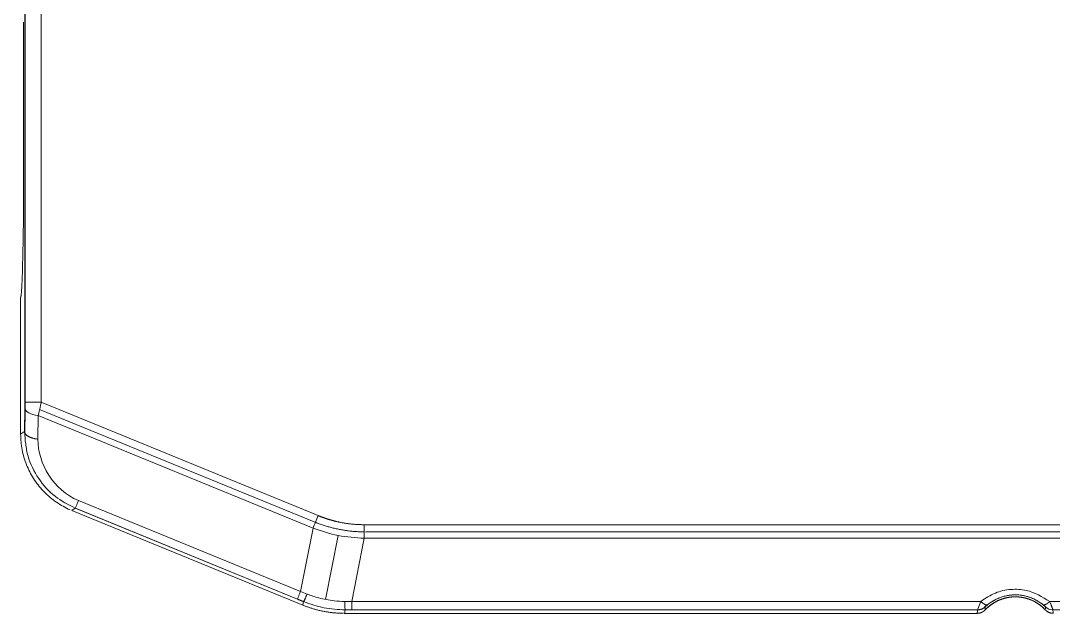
# Model space of a CAD drawing. Extents: x -778 to -614, y -2061 to -1833.
# Drawn here: x -743.9 to -725.01, y -2023.39 to -2012.56 of the extents above; entities that cross this region are included whole.
import ezdxf

# ---------------------------------------------------------------- set-up
doc = ezdxf.new("R2010")
doc.units = 0
doc.header["$MEASUREMENT"] = 0
doc.layers.add('3', color=7, linetype='Continuous')

msp = doc.modelspace()

# ---------------------------------------------------------------- linework, layer by layer
at = {"layer": '3', "color": 18, "linetype": 'Continuous', "lineweight": 0}
for p, q in [((-743.825, -2019.533), (-743.825, -2009.158)), ((-743.524, -2009.158), (-743.524, -2019.533)), ((-743.82, -2009.279), (-743.82, -2019.412)), ((-743.524, -2019.533), (-738.46, -2021.605)), ((-743.83, -2020.07), (-743.826, -2019.64)), ((-743.821, -2019.679), (-743.825, -2020.092)), ((-743.554, -2019.664), (-738.531, -2021.719)), ((-743.584, -2020.207), (-743.58, -2019.777)), ((-743.58, -2019.777), (-738.554, -2021.834)), ((-743.83, -2020.07), (-743.901, -2020.117)), ((-738.781, -2022.99), (-742.843, -2021.328)), ((-742.901, -2021.47), (-742.964, -2021.512)), ((-738.839, -2023.131), (-742.901, -2021.47)), ((-742.899, -2021.467), (-738.838, -2023.129)), ((-737.617, -2021.771), (-704.142, -2021.771)), ((-738.554, -2021.834), (-738.781, -2022.99)), ((-738.323, -2023.137), (-738.094, -2021.968)), ((-737.617, -2022.018), (-737.844, -2023.174)), ((-737.617, -2022.018), (-704.173, -2022.018)), ((-737.594, -2021.903), (-704.158, -2021.903)), ((-738.727, -2023.177), (-738.739, -2023.241)), ((-737.966, -2023.327), (-737.978, -2023.391)), ((-726.341, -2023.174), (-737.844, -2023.174)), ((-726.397, -2023.324), (-737.844, -2023.324)), ((-726.398, -2023.327), (-737.844, -2023.327)), ((-726.277, -2023.286), (-726.23, -2023.237)), ((-725.191, -2023.237), (-725.144, -2023.286)), ((-723.376, -2023.174), (-725.08, -2023.174)), ((-723.432, -2023.324), (-725.023, -2023.324)), ((-723.433, -2023.327), (-725.023, -2023.327))]:
    msp.add_line(p, q, dxfattribs=at)
at = {"layer": '3', "color": 213, "linetype": 'Continuous', "lineweight": 0}
for p, q in [((-743.848, -2012.587), (-743.848, -2016.104)), ((-743.901, -2020.117), (-743.901, -2017.612)), ((-743.901, -2020.117), (-743.901, -2017.612)), ((-738.739, -2023.241), (-742.964, -2021.512)), ((-738.739, -2023.241), (-742.964, -2021.512)), ((-726.407, -2023.391), (-737.978, -2023.391)), ((-726.407, -2023.391), (-737.978, -2023.391))]:
    msp.add_line(p, q, dxfattribs=at)
for points in [[(-743.848, -2016.104, 0), (-743.849, -2016.16, 0), (-743.85, -2016.215, 0), (-743.85, -2016.268, 0), (-743.851, -2016.322, 0), (-743.852, -2016.374, 0), (-743.853, -2016.425, 0), (-743.854, -2016.476, 0), (-743.855, -2016.525, 0), (-743.855, -2016.574, 0), (-743.856, -2016.621, 0), (-743.857, -2016.668, 0), (-743.858, -2016.714, 0), (-743.859, -2016.759, 0), (-743.86, -2016.803, 0), (-743.861, -2016.845, 0), (-743.862, -2016.887, 0), (-743.863, -2016.928, 0), (-743.864, -2016.967, 0), (-743.865, -2017.006, 0), (-743.866, -2017.043, 0), (-743.867, -2017.08, 0), (-743.868, -2017.115, 0), (-743.869, -2017.149, 0), (-743.87, -2017.182, 0), (-743.871, -2017.214, 0), (-743.872, -2017.245, 0), (-743.874, -2017.274, 0), (-743.875, -2017.302, 0), (-743.876, -2017.33, 0), (-743.877, -2017.355, 0), (-743.878, -2017.38, 0), (-743.879, -2017.404, 0), (-743.88, -2017.426, 0), (-743.882, -2017.447, 0), (-743.883, -2017.467, 0), (-743.884, -2017.485, 0), (-743.885, -2017.503, 0), (-743.886, -2017.519, 0), (-743.887, -2017.534, 0), (-743.889, -2017.547, 0), (-743.89, -2017.559, 0), (-743.891, -2017.57, 0), (-743.892, -2017.58, 0), (-743.893, -2017.588, 0), (-743.895, -2017.596, 0), (-743.896, -2017.601, 0), (-743.897, -2017.606, 0), (-743.898, -2017.609, 0), (-743.9, -2017.611, 0)], [(-743.901, -2020.117, 0), (-743.9, -2020.153, 0), (-743.899, -2020.189, 0), (-743.897, -2020.224, 0), (-743.894, -2020.26, 0), (-743.89, -2020.295, 0), (-743.886, -2020.331, 0), (-743.88, -2020.366, 0), (-743.874, -2020.401, 0), (-743.867, -2020.436, 0), (-743.859, -2020.471, 0), (-743.85, -2020.505, 0), (-743.84, -2020.539, 0), (-743.83, -2020.574, 0), (-743.819, -2020.607, 0), (-743.807, -2020.641, 0), (-743.794, -2020.674, 0), (-743.781, -2020.707, 0), (-743.766, -2020.74, 0), (-743.751, -2020.772, 0), (-743.735, -2020.804, 0), (-743.719, -2020.836, 0), (-743.701, -2020.867, 0), (-743.683, -2020.897, 0), (-743.664, -2020.928, 0), (-743.645, -2020.958, 0), (-743.625, -2020.987, 0), (-743.604, -2021.016, 0), (-743.582, -2021.044, 0), (-743.56, -2021.072, 0), (-743.537, -2021.099, 0), (-743.514, -2021.126, 0), (-743.489, -2021.152, 0), (-743.465, -2021.178, 0), (-743.439, -2021.203, 0), (-743.413, -2021.227, 0), (-743.387, -2021.251, 0), (-743.36, -2021.274, 0), (-743.332, -2021.297, 0), (-743.304, -2021.319, 0), (-743.275, -2021.34, 0), (-743.246, -2021.36, 0), (-743.216, -2021.38, 0), (-743.186, -2021.399, 0), (-743.156, -2021.418, 0), (-743.125, -2021.435, 0), (-743.093, -2021.452, 0), (-743.062, -2021.468, 0), (-743.03, -2021.484, 0), (-742.997, -2021.499, 0)], [(-743.901, -2020.117, 0), (-743.9, -2020.153, 0), (-743.899, -2020.189, 0), (-743.897, -2020.224, 0), (-743.894, -2020.26, 0), (-743.89, -2020.295, 0), (-743.886, -2020.331, 0), (-743.88, -2020.366, 0), (-743.874, -2020.401, 0), (-743.867, -2020.436, 0), (-743.859, -2020.471, 0), (-743.85, -2020.505, 0), (-743.84, -2020.539, 0), (-743.83, -2020.574, 0), (-743.819, -2020.607, 0), (-743.807, -2020.641, 0), (-743.794, -2020.674, 0), (-743.781, -2020.707, 0), (-743.766, -2020.74, 0), (-743.751, -2020.772, 0), (-743.735, -2020.804, 0), (-743.719, -2020.836, 0), (-743.701, -2020.867, 0), (-743.683, -2020.897, 0), (-743.664, -2020.928, 0), (-743.645, -2020.958, 0), (-743.625, -2020.987, 0), (-743.604, -2021.016, 0), (-743.582, -2021.044, 0), (-743.56, -2021.072, 0), (-743.537, -2021.099, 0), (-743.514, -2021.126, 0), (-743.489, -2021.152, 0), (-743.465, -2021.178, 0), (-743.439, -2021.203, 0), (-743.413, -2021.227, 0), (-743.387, -2021.251, 0), (-743.36, -2021.274, 0), (-743.332, -2021.297, 0), (-743.304, -2021.319, 0), (-743.275, -2021.34, 0), (-743.246, -2021.36, 0), (-743.216, -2021.38, 0), (-743.186, -2021.399, 0), (-743.156, -2021.418, 0), (-743.125, -2021.435, 0), (-743.093, -2021.452, 0), (-743.062, -2021.468, 0), (-743.03, -2021.484, 0), (-742.997, -2021.499, 0)], [(-743.83, -2020.07, 0), (-743.829, -2020.073, 0), (-743.829, -2020.077, 0), (-743.828, -2020.081, 0), (-743.827, -2020.085, 0), (-743.826, -2020.089, 0), (-743.825, -2020.093, 0), (-743.823, -2020.096, 0), (-743.821, -2020.1, 0), (-743.819, -2020.104, 0), (-743.817, -2020.108, 0), (-743.815, -2020.111, 0), (-743.812, -2020.115, 0), (-743.809, -2020.118, 0), (-743.806, -2020.122, 0), (-743.803, -2020.126, 0), (-743.799, -2020.129, 0), (-743.796, -2020.133, 0), (-743.792, -2020.136, 0), (-743.788, -2020.139, 0), (-743.783, -2020.143, 0), (-743.779, -2020.146, 0), (-743.774, -2020.149, 0), (-743.769, -2020.152, 0), (-743.764, -2020.155, 0), (-743.759, -2020.158, 0), (-743.753, -2020.161, 0), (-743.748, -2020.164, 0), (-743.742, -2020.167, 0), (-743.736, -2020.17, 0), (-743.73, -2020.172, 0), (-743.724, -2020.175, 0), (-743.718, -2020.177, 0), (-743.711, -2020.18, 0), (-743.705, -2020.182, 0), (-743.698, -2020.184, 0), (-743.691, -2020.186, 0), (-743.684, -2020.189, 0), (-743.677, -2020.191, 0), (-743.67, -2020.192, 0), (-743.662, -2020.194, 0), (-743.655, -2020.196, 0), (-743.647, -2020.198, 0), (-743.64, -2020.199, 0), (-743.632, -2020.201, 0), (-743.624, -2020.202, 0), (-743.616, -2020.203, 0), (-743.608, -2020.204, 0), (-743.6, -2020.205, 0), (-743.592, -2020.206, 0)], [(-738.739, -2023.241, 0), (-738.725, -2023.247, 0), (-738.71, -2023.252, 0), (-738.695, -2023.258, 0), (-738.681, -2023.264, 0), (-738.666, -2023.269, 0), (-738.652, -2023.274, 0), (-738.637, -2023.279, 0), (-738.622, -2023.285, 0), (-738.607, -2023.289, 0), (-738.592, -2023.294, 0), (-738.578, -2023.299, 0), (-738.563, -2023.304, 0), (-738.548, -2023.308, 0), (-738.533, -2023.312, 0), (-738.518, -2023.317, 0), (-738.503, -2023.321, 0), (-738.488, -2023.325, 0), (-738.472, -2023.329, 0), (-738.457, -2023.333, 0), (-738.442, -2023.336, 0), (-738.427, -2023.34, 0), (-738.412, -2023.343, 0), (-738.396, -2023.346, 0), (-738.381, -2023.35, 0), (-738.366, -2023.353, 0), (-738.351, -2023.356, 0), (-738.335, -2023.359, 0), (-738.32, -2023.361, 0), (-738.304, -2023.364, 0), (-738.289, -2023.366, 0), (-738.274, -2023.369, 0), (-738.258, -2023.371, 0), (-738.243, -2023.373, 0), (-738.227, -2023.375, 0), (-738.212, -2023.377, 0), (-738.196, -2023.379, 0), (-738.181, -2023.38, 0), (-738.165, -2023.382, 0), (-738.15, -2023.383, 0), (-738.134, -2023.384, 0), (-738.118, -2023.386, 0), (-738.103, -2023.387, 0), (-738.087, -2023.388, 0), (-738.072, -2023.388, 0), (-738.056, -2023.389, 0), (-738.041, -2023.39, 0), (-738.025, -2023.39, 0), (-738.009, -2023.39, 0), (-737.994, -2023.39, 0)], [(-738.739, -2023.241, 0), (-738.725, -2023.247, 0), (-738.71, -2023.252, 0), (-738.695, -2023.258, 0), (-738.681, -2023.264, 0), (-738.666, -2023.269, 0), (-738.652, -2023.274, 0), (-738.637, -2023.279, 0), (-738.622, -2023.285, 0), (-738.607, -2023.289, 0), (-738.592, -2023.294, 0), (-738.578, -2023.299, 0), (-738.563, -2023.304, 0), (-738.548, -2023.308, 0), (-738.533, -2023.312, 0), (-738.518, -2023.317, 0), (-738.503, -2023.321, 0), (-738.488, -2023.325, 0), (-738.472, -2023.329, 0), (-738.457, -2023.333, 0), (-738.442, -2023.336, 0), (-738.427, -2023.34, 0), (-738.412, -2023.343, 0), (-738.396, -2023.346, 0), (-738.381, -2023.35, 0), (-738.366, -2023.353, 0), (-738.351, -2023.356, 0), (-738.335, -2023.359, 0), (-738.32, -2023.361, 0), (-738.304, -2023.364, 0), (-738.289, -2023.366, 0), (-738.274, -2023.369, 0), (-738.258, -2023.371, 0), (-738.243, -2023.373, 0), (-738.227, -2023.375, 0), (-738.212, -2023.377, 0), (-738.196, -2023.379, 0), (-738.181, -2023.38, 0), (-738.165, -2023.382, 0), (-738.15, -2023.383, 0), (-738.134, -2023.384, 0), (-738.118, -2023.386, 0), (-738.103, -2023.387, 0), (-738.087, -2023.388, 0), (-738.072, -2023.388, 0), (-738.056, -2023.389, 0), (-738.041, -2023.39, 0), (-738.025, -2023.39, 0), (-738.009, -2023.39, 0), (-737.994, -2023.39, 0)], [(-726.407, -2023.391, 0), (-726.403, -2023.39, 0), (-726.4, -2023.39, 0), (-726.397, -2023.39, 0), (-726.393, -2023.39, 0), (-726.39, -2023.39, 0), (-726.387, -2023.39, 0), (-726.384, -2023.389, 0), (-726.38, -2023.389, 0), (-726.377, -2023.388, 0), (-726.374, -2023.388, 0), (-726.371, -2023.387, 0), (-726.367, -2023.387, 0), (-726.364, -2023.386, 0), (-726.361, -2023.385, 0), (-726.358, -2023.385, 0), (-726.355, -2023.384, 0), (-726.351, -2023.383, 0), (-726.348, -2023.382, 0), (-726.345, -2023.381, 0), (-726.342, -2023.38, 0), (-726.339, -2023.379, 0), (-726.336, -2023.378, 0), (-726.333, -2023.376, 0), (-726.33, -2023.375, 0), (-726.327, -2023.374, 0), (-726.324, -2023.373, 0), (-726.321, -2023.371, 0), (-726.318, -2023.37, 0), (-726.315, -2023.368, 0), (-726.312, -2023.367, 0), (-726.309, -2023.365, 0), (-726.306, -2023.364, 0), (-726.303, -2023.362, 0), (-726.301, -2023.36, 0), (-726.298, -2023.358, 0), (-726.295, -2023.357, 0), (-726.292, -2023.355, 0), (-726.29, -2023.353, 0), (-726.287, -2023.351, 0), (-726.284, -2023.349, 0), (-726.282, -2023.347, 0), (-726.279, -2023.345, 0), (-726.277, -2023.343, 0), (-726.274, -2023.341, 0), (-726.272, -2023.339, 0), (-726.269, -2023.336, 0), (-726.267, -2023.334, 0), (-726.265, -2023.332, 0), (-726.262, -2023.329, 0)], [(-726.407, -2023.391, 0), (-726.403, -2023.391, 0), (-726.4, -2023.39, 0), (-726.397, -2023.39, 0), (-726.393, -2023.39, 0), (-726.39, -2023.39, 0), (-726.387, -2023.39, 0), (-726.384, -2023.389, 0), (-726.38, -2023.389, 0), (-726.377, -2023.388, 0), (-726.374, -2023.388, 0), (-726.371, -2023.387, 0), (-726.367, -2023.387, 0), (-726.364, -2023.386, 0), (-726.361, -2023.385, 0), (-726.358, -2023.385, 0), (-726.355, -2023.384, 0), (-726.351, -2023.383, 0), (-726.348, -2023.382, 0), (-726.345, -2023.381, 0), (-726.342, -2023.38, 0), (-726.339, -2023.379, 0), (-726.336, -2023.378, 0), (-726.333, -2023.376, 0), (-726.33, -2023.375, 0), (-726.327, -2023.374, 0), (-726.324, -2023.373, 0), (-726.321, -2023.371, 0), (-726.318, -2023.37, 0), (-726.315, -2023.368, 0), (-726.312, -2023.367, 0), (-726.309, -2023.365, 0), (-726.306, -2023.364, 0), (-726.303, -2023.362, 0), (-726.301, -2023.36, 0), (-726.298, -2023.358, 0), (-726.295, -2023.357, 0), (-726.292, -2023.355, 0), (-726.29, -2023.353, 0), (-726.287, -2023.351, 0), (-726.284, -2023.349, 0), (-726.282, -2023.347, 0), (-726.279, -2023.345, 0), (-726.277, -2023.343, 0), (-726.274, -2023.341, 0), (-726.272, -2023.338, 0), (-726.269, -2023.336, 0), (-726.267, -2023.334, 0), (-726.265, -2023.332, 0), (-726.262, -2023.329, 0)], [(-726.341, -2023.174, 0), (-726.337, -2023.177, 0), (-726.334, -2023.18, 0), (-726.331, -2023.183, 0), (-726.328, -2023.185, 0), (-726.325, -2023.188, 0), (-726.322, -2023.191, 0), (-726.318, -2023.193, 0), (-726.315, -2023.196, 0), (-726.312, -2023.198, 0), (-726.309, -2023.201, 0), (-726.306, -2023.203, 0), (-726.303, -2023.205, 0), (-726.3, -2023.208, 0), (-726.297, -2023.21, 0), (-726.294, -2023.212, 0), (-726.291, -2023.214, 0), (-726.288, -2023.216, 0), (-726.285, -2023.217, 0), (-726.282, -2023.219, 0), (-726.279, -2023.221, 0), (-726.276, -2023.222, 0), (-726.273, -2023.224, 0), (-726.271, -2023.225, 0), (-726.268, -2023.227, 0), (-726.265, -2023.228, 0), (-726.263, -2023.229, 0), (-726.26, -2023.23, 0), (-726.257, -2023.231, 0), (-726.255, -2023.232, 0), (-726.252, -2023.233, 0), (-726.25, -2023.234, 0), (-726.248, -2023.235, 0), (-726.245, -2023.235, 0), (-726.243, -2023.236, 0), (-726.241, -2023.236, 0), (-726.239, -2023.236, 0), (-726.237, -2023.237, 0), (-726.235, -2023.237, 0), (-726.233, -2023.237, 0), (-726.231, -2023.237, 0), (-726.229, -2023.237, 0), (-726.227, -2023.236, 0), (-726.225, -2023.236, 0), (-726.224, -2023.236, 0), (-726.222, -2023.235, 0), (-726.22, -2023.235, 0), (-726.219, -2023.234, 0), (-726.217, -2023.233, 0), (-726.216, -2023.232, 0)], [(-725.206, -2023.232, 0), (-725.204, -2023.232, 0), (-725.203, -2023.233, 0), (-725.202, -2023.234, 0), (-725.2, -2023.235, 0), (-725.199, -2023.235, 0), (-725.197, -2023.236, 0), (-725.195, -2023.236, 0), (-725.194, -2023.236, 0), (-725.192, -2023.237, 0), (-725.19, -2023.237, 0), (-725.188, -2023.237, 0), (-725.186, -2023.237, 0), (-725.184, -2023.237, 0), (-725.182, -2023.236, 0), (-725.18, -2023.236, 0), (-725.177, -2023.236, 0), (-725.175, -2023.235, 0), (-725.173, -2023.235, 0), (-725.17, -2023.234, 0), (-725.168, -2023.233, 0), (-725.166, -2023.232, 0), (-725.163, -2023.231, 0), (-725.161, -2023.23, 0), (-725.158, -2023.229, 0), (-725.155, -2023.228, 0), (-725.153, -2023.227, 0), (-725.15, -2023.225, 0), (-725.147, -2023.224, 0), (-725.144, -2023.222, 0), (-725.141, -2023.221, 0), (-725.139, -2023.219, 0), (-725.136, -2023.217, 0), (-725.133, -2023.216, 0), (-725.13, -2023.214, 0), (-725.127, -2023.212, 0), (-725.124, -2023.21, 0), (-725.121, -2023.208, 0), (-725.118, -2023.205, 0), (-725.115, -2023.203, 0), (-725.112, -2023.201, 0), (-725.108, -2023.198, 0), (-725.105, -2023.196, 0), (-725.102, -2023.193, 0), (-725.099, -2023.191, 0), (-725.096, -2023.188, 0), (-725.093, -2023.185, 0), (-725.089, -2023.183, 0), (-725.086, -2023.18, 0), (-725.083, -2023.177, 0)], [(-725.161, -2023.327, 0), (-725.158, -2023.329, 0), (-725.156, -2023.332, 0), (-725.154, -2023.334, 0), (-725.151, -2023.336, 0), (-725.149, -2023.339, 0), (-725.146, -2023.341, 0), (-725.144, -2023.343, 0), (-725.141, -2023.345, 0), (-725.139, -2023.347, 0), (-725.136, -2023.349, 0), (-725.134, -2023.351, 0), (-725.131, -2023.353, 0), (-725.128, -2023.355, 0), (-725.126, -2023.357, 0), (-725.123, -2023.358, 0), (-725.12, -2023.36, 0), (-725.117, -2023.362, 0), (-725.114, -2023.364, 0), (-725.112, -2023.365, 0), (-725.109, -2023.367, 0), (-725.106, -2023.368, 0), (-725.103, -2023.37, 0), (-725.1, -2023.371, 0), (-725.097, -2023.373, 0), (-725.094, -2023.374, 0), (-725.091, -2023.375, 0), (-725.088, -2023.376, 0), (-725.085, -2023.378, 0), (-725.082, -2023.379, 0), (-725.079, -2023.38, 0), (-725.075, -2023.381, 0), (-725.072, -2023.382, 0), (-725.069, -2023.383, 0), (-725.066, -2023.384, 0), (-725.063, -2023.385, 0), (-725.06, -2023.385, 0), (-725.056, -2023.386, 0), (-725.053, -2023.387, 0), (-725.05, -2023.387, 0), (-725.047, -2023.388, 0), (-725.043, -2023.388, 0), (-725.04, -2023.389, 0), (-725.037, -2023.389, 0), (-725.034, -2023.39, 0), (-725.03, -2023.39, 0), (-725.027, -2023.39, 0), (-725.024, -2023.39, 0), (-725.021, -2023.39, 0), (-725.017, -2023.39, 0)], [(-725.161, -2023.327, 0), (-725.158, -2023.329, 0), (-725.156, -2023.332, 0), (-725.154, -2023.334, 0), (-725.151, -2023.336, 0), (-725.149, -2023.339, 0), (-725.146, -2023.341, 0), (-725.144, -2023.343, 0), (-725.141, -2023.345, 0), (-725.139, -2023.347, 0), (-725.136, -2023.349, 0), (-725.134, -2023.351, 0), (-725.131, -2023.353, 0), (-725.128, -2023.355, 0), (-725.126, -2023.357, 0), (-725.123, -2023.358, 0), (-725.12, -2023.36, 0), (-725.117, -2023.362, 0), (-725.114, -2023.364, 0), (-725.112, -2023.365, 0), (-725.109, -2023.367, 0), (-725.106, -2023.368, 0), (-725.103, -2023.37, 0), (-725.1, -2023.371, 0), (-725.097, -2023.373, 0), (-725.094, -2023.374, 0), (-725.091, -2023.375, 0), (-725.088, -2023.376, 0), (-725.085, -2023.378, 0), (-725.082, -2023.379, 0), (-725.079, -2023.38, 0), (-725.075, -2023.381, 0), (-725.072, -2023.382, 0), (-725.069, -2023.383, 0), (-725.066, -2023.384, 0), (-725.063, -2023.384, 0), (-725.06, -2023.385, 0), (-725.056, -2023.386, 0), (-725.053, -2023.387, 0), (-725.05, -2023.387, 0), (-725.047, -2023.388, 0), (-725.043, -2023.388, 0), (-725.04, -2023.389, 0), (-725.037, -2023.389, 0), (-725.034, -2023.39, 0), (-725.03, -2023.39, 0), (-725.027, -2023.39, 0), (-725.024, -2023.39, 0), (-725.021, -2023.39, 0), (-725.017, -2023.39, 0)]]:
    msp.add_polyline3d(points, dxfattribs=at)
at = {"layer": '3', "color": 18, "linetype": 'Continuous', "lineweight": 0}
for points in [[(-743.82, -2019.412, 0), (-743.82, -2019.418, 0), (-743.82, -2019.423, 0), (-743.82, -2019.429, 0), (-743.82, -2019.434, 0), (-743.82, -2019.44, 0), (-743.82, -2019.446, 0), (-743.82, -2019.451, 0), (-743.82, -2019.457, 0), (-743.82, -2019.462, 0), (-743.82, -2019.468, 0), (-743.82, -2019.473, 0), (-743.82, -2019.479, 0), (-743.82, -2019.484, 0), (-743.82, -2019.49, 0), (-743.82, -2019.495, 0), (-743.82, -2019.501, 0), (-743.82, -2019.507, 0), (-743.82, -2019.512, 0), (-743.82, -2019.517, 0), (-743.82, -2019.523, 0), (-743.82, -2019.528, 0), (-743.82, -2019.534, 0), (-743.82, -2019.539, 0), (-743.82, -2019.545, 0), (-743.82, -2019.55, 0), (-743.82, -2019.555, 0), (-743.82, -2019.561, 0), (-743.82, -2019.566, 0), (-743.82, -2019.572, 0), (-743.82, -2019.577, 0), (-743.821, -2019.582, 0), (-743.821, -2019.587, 0), (-743.821, -2019.593, 0), (-743.821, -2019.598, 0), (-743.821, -2019.603, 0), (-743.821, -2019.608, 0), (-743.821, -2019.614, 0), (-743.821, -2019.619, 0), (-743.821, -2019.624, 0), (-743.821, -2019.629, 0), (-743.821, -2019.634, 0), (-743.821, -2019.639, 0), (-743.821, -2019.644, 0), (-743.821, -2019.649, 0), (-743.821, -2019.654, 0), (-743.821, -2019.659, 0), (-743.821, -2019.664, 0), (-743.821, -2019.669, 0), (-743.821, -2019.674, 0)], [(-738.531, -2021.719, 0), (-738.513, -2021.726, 0), (-738.495, -2021.733, 0), (-738.477, -2021.74, 0), (-738.459, -2021.747, 0), (-738.441, -2021.754, 0), (-738.423, -2021.76, 0), (-738.404, -2021.766, 0), (-738.386, -2021.773, 0), (-738.368, -2021.779, 0), (-738.35, -2021.785, 0), (-738.331, -2021.791, 0), (-738.313, -2021.796, 0), (-738.295, -2021.802, 0), (-738.276, -2021.807, 0), (-738.258, -2021.812, 0), (-738.239, -2021.818, 0), (-738.221, -2021.822, 0), (-738.202, -2021.827, 0), (-738.184, -2021.832, 0), (-738.165, -2021.836, 0), (-738.146, -2021.841, 0), (-738.128, -2021.845, 0), (-738.109, -2021.849, 0), (-738.09, -2021.853, 0), (-738.072, -2021.857, 0), (-738.053, -2021.86, 0), (-738.034, -2021.864, 0), (-738.015, -2021.867, 0), (-737.996, -2021.87, 0), (-737.977, -2021.873, 0), (-737.959, -2021.876, 0), (-737.94, -2021.879, 0), (-737.921, -2021.881, 0), (-737.902, -2021.884, 0), (-737.883, -2021.886, 0), (-737.864, -2021.888, 0), (-737.844, -2021.89, 0), (-737.825, -2021.892, 0), (-737.806, -2021.894, 0), (-737.787, -2021.895, 0), (-737.768, -2021.897, 0), (-737.749, -2021.898, 0), (-737.729, -2021.899, 0), (-737.71, -2021.9, 0), (-737.691, -2021.901, 0), (-737.672, -2021.902, 0), (-737.652, -2021.902, 0), (-737.633, -2021.903, 0), (-737.614, -2021.903, 0)]]:
    msp.add_polyline3d(points, dxfattribs=at)
for points, degree, knots in [([(-743.524, -2019.533), (-743.559, -2019.533), (-743.597, -2019.533), (-743.67, -2019.533), (-743.706, -2019.533), (-743.764, -2019.533), (-743.788, -2019.533), (-743.817, -2019.533), (-743.821, -2019.533), (-743.826, -2019.533)], 3, [0, 0, 0, 0, 0.25, 0.25, 0.5, 0.5, 0.75, 0.75, 1, 1, 1, 1]), ([(-743.58, -2019.777), (-743.576, -2019.758), (-743.567, -2019.721), (-743.556, -2019.671), (-743.546, -2019.631), (-743.54, -2019.601), (-743.532, -2019.568), (-743.527, -2019.545), (-743.524, -2019.533)], 3, [0, 0, 0, 0, 0.249151, 0.50032, 0.609175, 0.728756, 0.859044, 1, 1, 1, 1]), ([(-742.843, -2021.328), (-742.86, -2021.37), (-742.874, -2021.406), (-742.895, -2021.455), (-742.9, -2021.467), (-742.901, -2021.471)], 3, [0, 0, 0, 0, 0.5, 0.5, 1, 1, 1, 1]), ([(-738.46, -2021.605), (-738.359, -2021.646), (-738.255, -2021.677), (-738.155, -2021.708), (-738.047, -2021.729), (-737.838, -2021.77), (-737.617, -2021.771)], 2, [0, 0, 0, 0.25, 0.25, 0.5, 0.5, 1, 1, 1]), ([(-737.617, -2022.018), (-737.617, -2021.981), (-737.617, -2021.94), (-737.617, -2021.857), (-737.617, -2021.813), (-737.617, -2021.771)], 3, [0, 0, 0, 0, 0.5, 0.5, 1, 1, 1, 1]), ([(-738.554, -2021.834), (-738.402, -2021.886), (-738.25, -2021.937), (-737.937, -2021.999), (-737.777, -2022.009), (-737.617, -2022.018)], 3, [0, 0, 0, 0, 0.5, 0.500011, 1, 1, 1, 1]), ([(-725.08, -2023.174), (-725.216, -2023.091), (-725.432, -2022.959), (-725.796, -2022.942), (-726.092, -2023.006), (-726.255, -2023.116), (-726.341, -2023.174)], 3, [0, 0, 0, 0, 0.35213, 0.556842, 0.768359, 1, 1, 1, 1]), ([(-737.974, -2023.173), (-738.038, -2023.172), (-738.199, -2023.162), (-738.43, -2023.119), (-738.592, -2023.065), (-738.661, -2023.038)], 3, [0, 0, 0, 0, 0.276109, 0.684865, 1, 1, 1, 1]), ([(-725.2, -2023.235), (-725.226, -2023.214), (-725.375, -2023.106), (-725.71, -2023.008), (-726.046, -2023.106), (-726.195, -2023.214), (-726.22, -2023.235)], 3, [0, 0, 0, 0, 0.088464, 0.5, 0.911536, 1, 1, 1, 1]), ([(-725.206, -2023.232), (-725.217, -2023.223), (-725.24, -2023.205), (-725.277, -2023.18), (-725.314, -2023.157), (-725.353, -2023.137), (-725.393, -2023.118), (-725.433, -2023.102), (-725.475, -2023.088), (-725.517, -2023.076), (-725.559, -2023.067), (-725.602, -2023.06), (-725.645, -2023.055), (-725.688, -2023.053), (-725.731, -2023.053), (-725.787, -2023.056), (-725.854, -2023.065), (-725.932, -2023.083), (-726.008, -2023.109), (-726.082, -2023.143), (-726.151, -2023.183), (-726.193, -2023.215), (-726.215, -2023.232)], 3, [0, 0, 0, 0, 0.042444, 0.084345, 0.125724, 0.166614, 0.207049, 0.247064, 0.286695, 0.325981, 0.364962, 0.403684, 0.442197, 0.480559, 0.51883, 0.557078, 0.628109, 0.699922, 0.772793, 0.846957, 0.922629, 1, 1, 1, 1]), ([(-737.966, -2023.327), (-738.096, -2023.321), (-738.357, -2023.308), (-738.603, -2023.221), (-738.727, -2023.177)], 3, [0, 0, 0, 0, 0.500003, 1, 1, 1, 1]), ([(-726.341, -2023.174), (-726.357, -2023.217), (-726.39, -2023.3), (-726.395, -2023.318), (-726.398, -2023.327)], 3, [0, 0, 0, 0, 0.511089, 1, 1, 1, 1]), ([(-726.215, -2023.232), (-726.219, -2023.235), (-726.226, -2023.241), (-726.236, -2023.25), (-726.245, -2023.257), (-726.253, -2023.265), (-726.259, -2023.271)], 3, [0, 0, 0, 0, 0.153364, 0.29868, 0.438929, 1, 1, 1, 1]), ([(-725.16, -2023.272), (-725.171, -2023.262), (-725.184, -2023.25), (-725.198, -2023.238), (-725.206, -2023.232)], 3, [0, 0, 0, 0, 0.701781, 1, 1, 1, 1]), ([(-725.022, -2023.33), (-725.023, -2023.325), (-725.024, -2023.321), (-725.028, -2023.309), (-725.035, -2023.291), (-725.042, -2023.272), (-725.047, -2023.257), (-725.054, -2023.239), (-725.062, -2023.219), (-725.07, -2023.198), (-725.077, -2023.182), (-725.08, -2023.174)], 3, [0, 0, 0, 0, 0.156161, 0.31932, 0.488817, 0.56609, 0.646652, 0.730435, 0.817341, 0.907211, 1, 1, 1, 1])]:
    msp.add_open_spline(points, degree=degree, knots=knots, dxfattribs=at)
for points, degree in [([(-743.826, -2019.64), (-743.825, -2019.59), (-743.825, -2019.533)], 2), ([(-743.58, -2019.777), (-743.715, -2019.764), (-743.824, -2019.704), (-743.826, -2019.64)], 3), ([(-743.809, -2020.291), (-743.818, -2020.217), (-743.824, -2020.144), (-743.83, -2020.07)], 3), ([(-742.843, -2021.328), (-743.303, -2021.139), (-743.588, -2020.655), (-743.584, -2020.207)], 3), ([(-738.554, -2021.834), (-738.525, -2021.764), (-738.493, -2021.685), (-738.46, -2021.605)], 3), ([(-738.661, -2023.038), (-738.701, -2023.022), (-738.741, -2023.006), (-738.781, -2022.99)], 3), ([(-737.844, -2023.174), (-737.887, -2023.174), (-737.93, -2023.173), (-737.973, -2023.173)], 3), ([(-726.398, -2023.327), (-726.401, -2023.348), (-726.404, -2023.369), (-726.407, -2023.391)], 3), ([(-726.26, -2023.272), (-726.26, -2023.291), (-726.26, -2023.309), (-726.26, -2023.327)], 3), ([(-725.161, -2023.327), (-725.16, -2023.309), (-725.16, -2023.291), (-725.16, -2023.272)], 3), ([(-725.023, -2023.327), (-725.073, -2023.327), (-725.123, -2023.307), (-725.16, -2023.272)], 3), ([(-725.014, -2023.39), (-725.017, -2023.369), (-725.02, -2023.348), (-725.023, -2023.327)], 3)]:
    msp.add_open_spline(points, degree=degree, dxfattribs=at)
at = {"layer": '3', "color": 213, "linetype": 'Continuous', "lineweight": 0}
for points, degree, knots in [([(-742.901, -2021.47), (-743.03, -2021.404), (-743.293, -2021.269), (-743.593, -2020.93), (-743.761, -2020.588), (-743.799, -2020.367), (-743.809, -2020.291)], 3, [0, 0, 0, 0, 0.26933, 0.549801, 0.844962, 1, 1, 1, 1]), ([(-738.781, -2022.99), (-738.798, -2023.032), (-738.812, -2023.068), (-738.833, -2023.117), (-738.838, -2023.129), (-738.84, -2023.133)], 3, [0, 0, 0, 0, 0.5, 0.5, 1, 1, 1, 1]), ([(-726.26, -2023.327), (-726.153, -2023.213), (-726.01, -2023.151), (-725.939, -2023.121), (-725.863, -2023.105), (-725.787, -2023.089), (-725.71, -2023.089), (-725.634, -2023.089), (-725.557, -2023.105), (-725.482, -2023.121), (-725.411, -2023.151), (-725.268, -2023.213), (-725.161, -2023.327)], 2, [0, 0, 0, 0.25, 0.25, 0.375, 0.375, 0.5, 0.5, 0.625, 0.625, 0.75, 0.75, 1, 1, 1]), ([(-726.26, -2023.327), (-726.226, -2023.291), (-726.07, -2023.155), (-725.71, -2023.039), (-725.35, -2023.155), (-725.195, -2023.291), (-725.161, -2023.327)], 3, [0, 0, 0, 0, 0.121771, 0.5, 0.878229, 1, 1, 1, 1]), ([(-737.844, -2023.174), (-737.844, -2023.219), (-737.844, -2023.258), (-737.844, -2023.311), (-737.844, -2023.324), (-737.844, -2023.329)], 3, [0, 0, 0, 0, 0.5, 0.5, 1, 1, 1, 1])]:
    msp.add_open_spline(points, degree=degree, knots=knots, dxfattribs=at)
for points, degree in [([(-738.727, -2023.177), (-738.783, -2023.154), (-738.839, -2023.131)], 2), ([(-737.973, -2023.173), (-737.971, -2023.264), (-737.969, -2023.325), (-737.965, -2023.327)], 3), ([(-737.844, -2023.327), (-737.905, -2023.327), (-737.966, -2023.327)], 2)]:
    msp.add_open_spline(points, degree=degree, dxfattribs=at)
msp.add_rational_spline([(-738.661, -2023.037), (-738.699, -2023.126), (-738.722, -2023.177), (-738.727, -2023.177)], [1.07168126174, 0.976432204407, 0.976107357767, 1.07070672182], degree=3, dxfattribs=at)
at = {"layer": '3', "color": 18, "linetype": 'Continuous', "lineweight": 0}
msp.add_rational_spline([(-726.398, -2023.327), (-726.345, -2023.327), (-726.297, -2023.307), (-726.26, -2023.272)], [1.00253791013, 0.989480378926, 1.02680853291, 1.11452237208], degree=3, dxfattribs=at)

doc.saveas('drawing.dxf')
